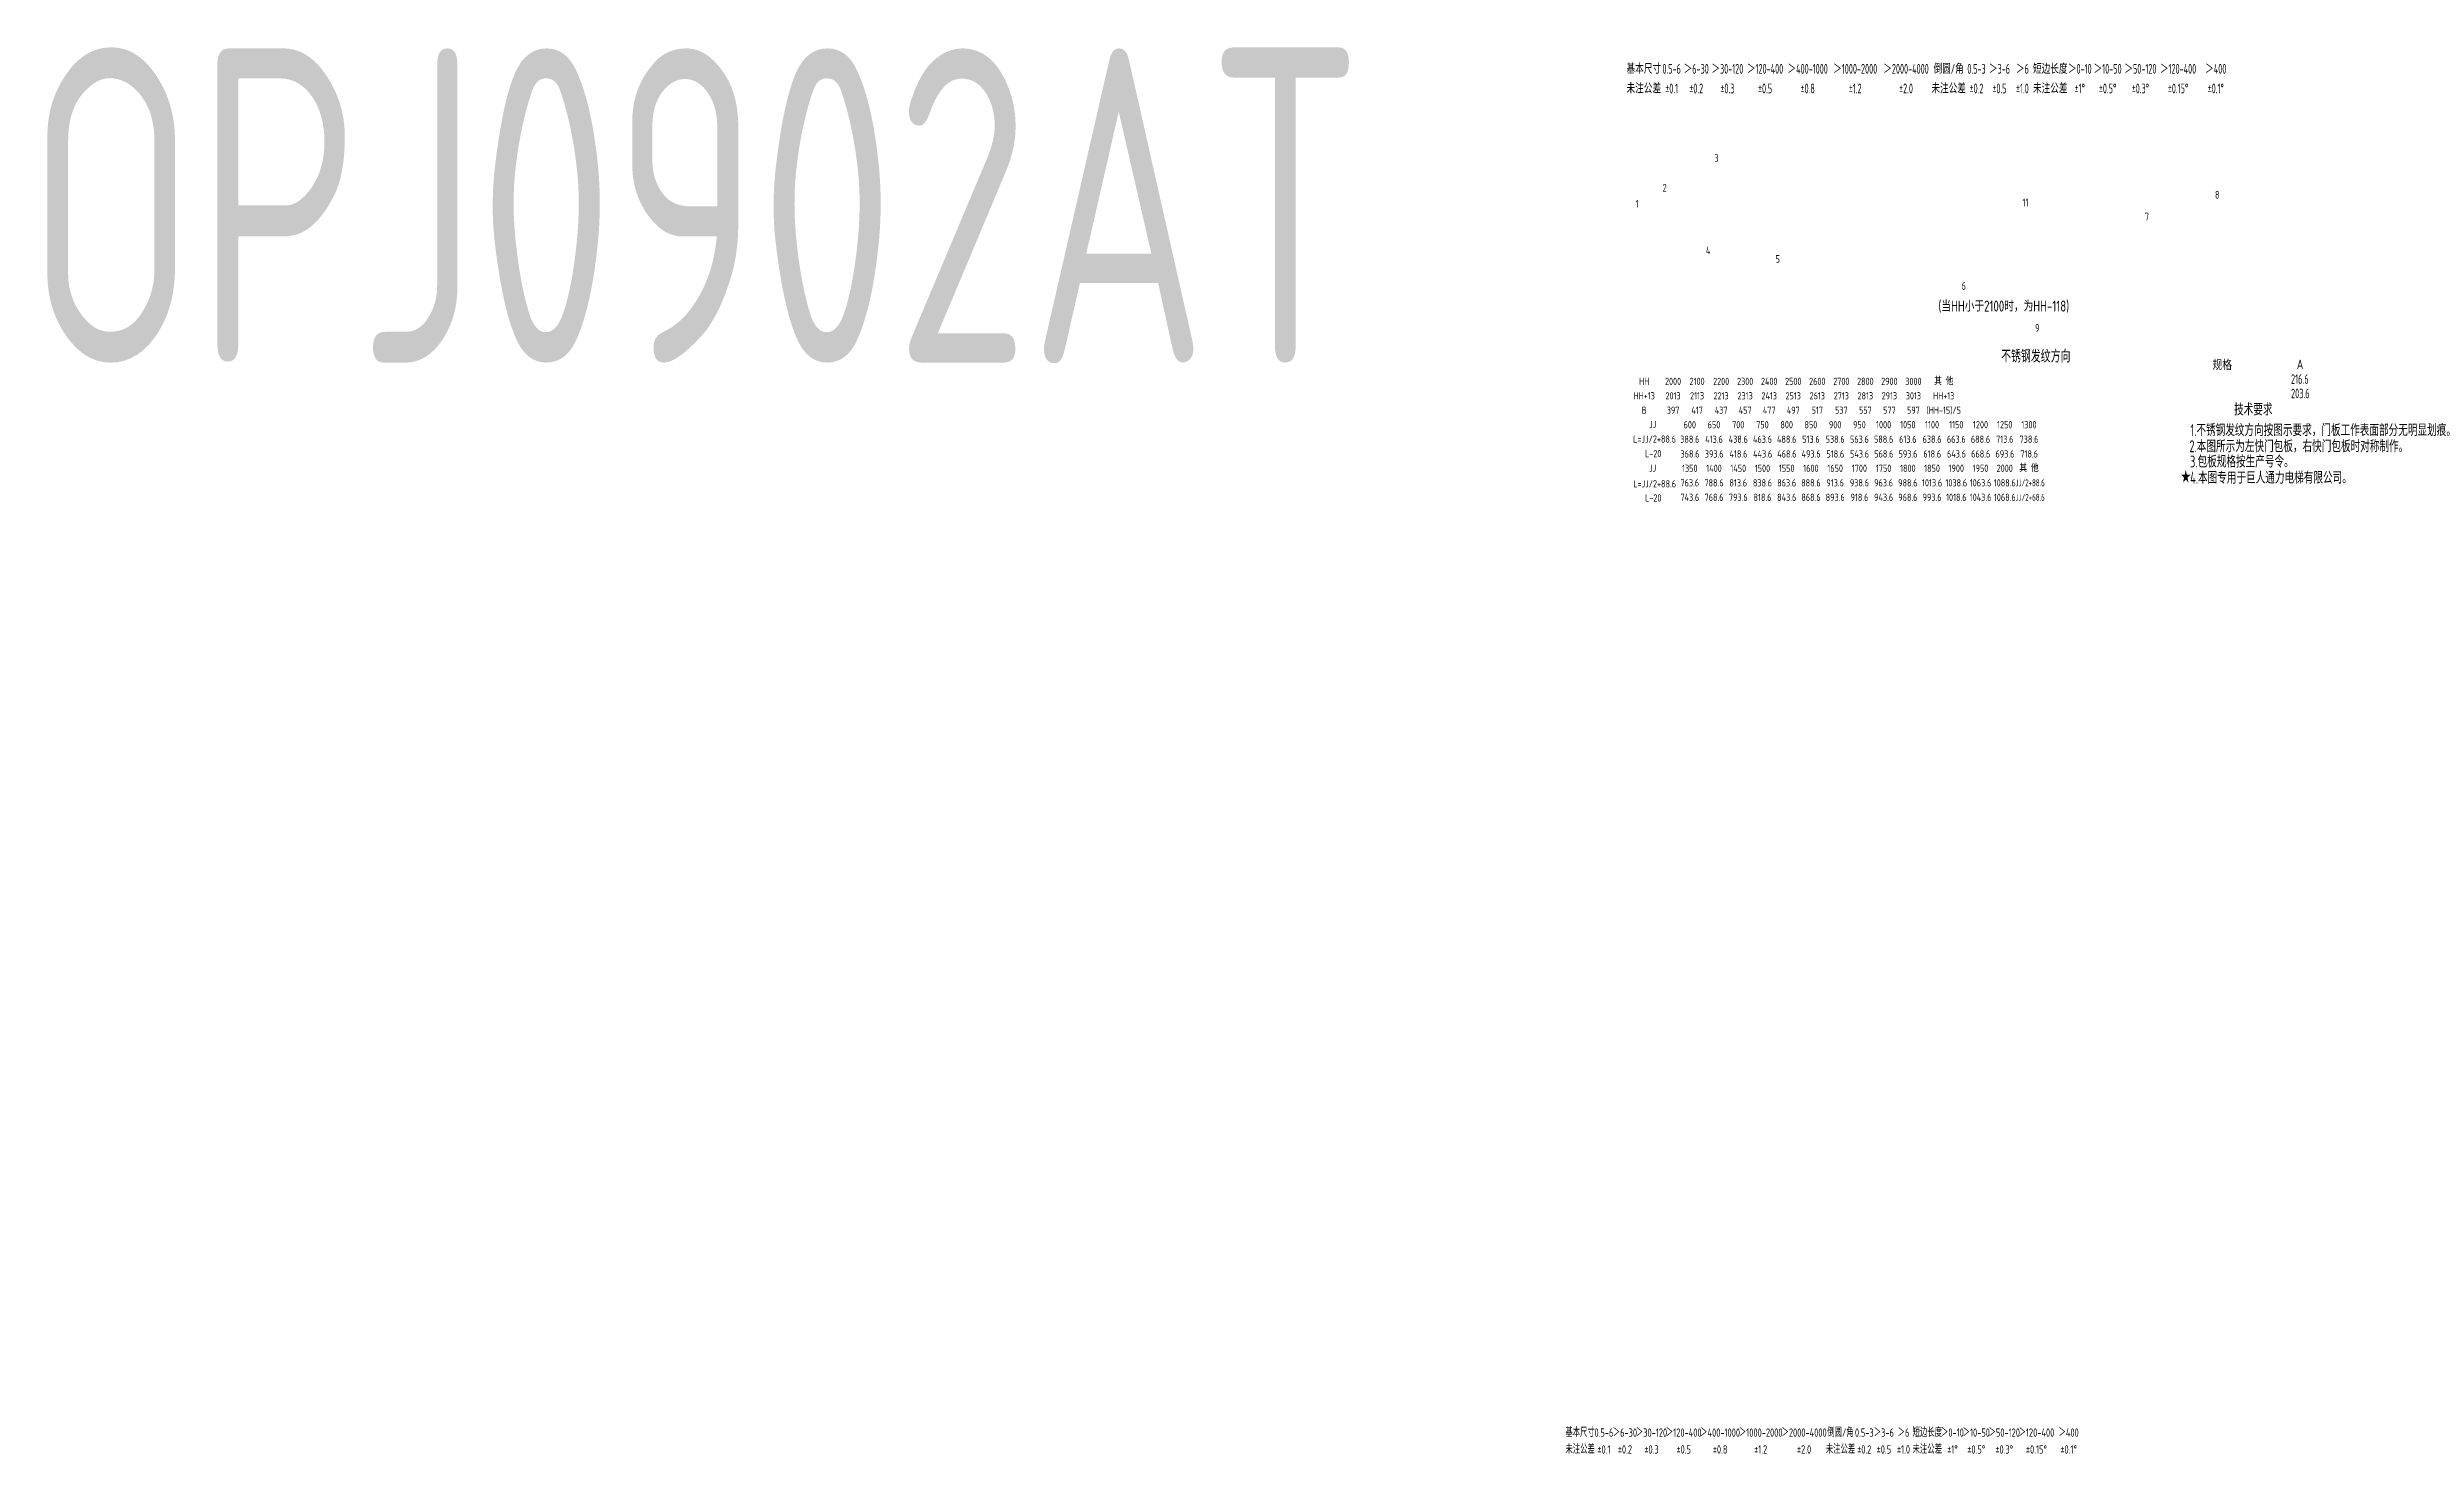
# Model space of a CAD drawing. Header units: inches. Extents: x 14216 to 120088, y -28810 to 23559.
# Drawn here: x 104774 to 112314, y 9939 to 14415 of the extents above; entities that cross this region are included whole.
import ezdxf
from ezdxf.enums import TextEntityAlignment as Align

# ---------------------------------------------------------------- set-up
doc = ezdxf.new("R2010")
doc.units = ezdxf.units.IN
doc.header["$LTSCALE"] = 0.3
doc.header["$MEASUREMENT"] = 0
doc.layers.add('2', color=2, linetype='Continuous')
doc.layers.add('2细实线', color=2, linetype='Continuous')
doc.styles.add('HZ', font='isocp2.shx', dxfattribs={"width": 0.7, "bigfont": 'hztxt.shx'})

msp = doc.modelspace()

# ---------------------------------------------------------------- texts
at = {"layer": '2', "color": 4, "style": 'HZ', "width": 0.7}
for s, p in [('3', (110079.3, 14049.7)), ('2', (109914.6, 13955.4)), ('8', (111672.6, 13933.3)), ('1', (109828.8, 13904.4)), ('11', (111060.2, 13908.5)), ('7', (111449.6, 13863.8)), ('4', (110052.4, 13756.2)), ('5', (110274.1, 13728.5)), ('6', (110866.2, 13643)), ('9', (111100, 13509.4))]:
    msp.add_text(s, height=25, dxfattribs=at).set_placement(p)
at = {"layer": '2', "color": 6, "style": 'HZ', "width": 0.8}
msp.add_text('(当HH小于2100时，为HH-118)', height=35, dxfattribs=at).set_placement((111000.4, 13591.4), align=Align.MIDDLE_CENTER)
at = {"layer": '2', "color": 6, "style": 'HZ'}
for s, height, width, p in [('不锈钢发纹方向', 40, 0.75, (110992, 13411.8)), ('技术要求', 38, 0.7, (111733.4, 13243.3)), ('1.不锈钢发纹方向按图示要求，门板工作表面部分无明显划痕。', 38, 0.7, (111594.5, 13177.6)), ('2.本图所示为左快门包板，右快门包板时对称制作。', 38, 0.7, (111591.3, 13126.3)), ('3.包板规格按生产号令。', 38, 0.7, (111593.2, 13077.5)), ('4.本图专用于巨人通力电梯有限公司。', 38, 0.7, (111593.6, 13026.1))]:
    msp.add_text(s, height=height, dxfattribs=dict(at, width=width)).set_placement(p)
at = {"layer": '2', "style": 'HZ'}
for s, height, width, p in [('规格', 30.44, 0.85, (111664.6, 13388)), ('A', 30.4, 0.85, (111932.9, 13390.7)), ('★', 38, 0.8, (111564.4, 13028.7))]:
    msp.add_text(s, height=height, dxfattribs=dict(at, width=width)).set_placement(p)
at = {"layer": '2', "color": 6, "insert": (106833.6, 13910.6), "char_height": 1000, "attachment_point": 5, "style": 'HZ'}
msp.add_mtext('\\A1;OPJ0902AT', dxfattribs=at)
at = {"layer": '2', "char_height": 30.44, "attachment_point": 1, "style": 'HZ'}
for s, insert in [('216.6', (111914.6, 13374.2)), ('203.6', (111914.6, 13328.5))]:
    msp.add_mtext(s, dxfattribs=dict(at, insert=insert))
at = {"layer": '2细实线', "linetype": 'ByBlock', "style": 'HZ', "width": 0.65}
for s, height, p in [('基本尺寸', 31.3, (109854.6, 14346.6)), ('0.5-6', 31.3, (109943.3, 14346.6)), ('＞6-30', 31.3, (110021.5, 14346.6)), ('＞30-120', 31.3, (110120.6, 14346.6)), ('＞120-400', 31.3, (110240.6, 14346.6)), ('＞400-1000', 31.3, (110376.2, 14346.6)), ('＞1000-2000', 31.3, (110527.5, 14346.6)), ('＞2000-4000', 31.3, (110689.2, 14346.6)), ('倒圆/角', 31.3, (110824.9, 14346.6)), ('0.5-3', 31.3, (110913.5, 14346.6)), ('＞3-6', 31.3, (110986.6, 14346.6)), ('＞6', 31.3, (111059.6, 14346.6)), ('短边长度', 31.3, (111148.3, 14346.6)), ('＞0-10', 31.3, (111242.2, 14346.6)), ('＞10-50', 31.3, (111330.8, 14346.6)), ('＞50-120', 31.3, (111435.2, 14346.6)), ('＞120-400', 31.3, (111555.1, 14346.6)), ('＞400', 31.3, (111675.1, 14346.6)), ('未注公差', 31.3, (109854.6, 14284.1)), ('%%p0.1', 31.3, (109943.3, 14284.1)), ('%%p0.2', 31.3, (110021.5, 14284.1)), ('%%p0.3', 31.3, (110120.6, 14284.1)), ('%%p0.5', 31.3, (110240.6, 14284.1)), ('%%p0.8', 31.3, (110376.2, 14284.1)), ('%%p1.2', 31.3, (110527.5, 14284.1)), ('%%p2.0', 31.3, (110689.2, 14284.1)), ('未注公差', 31.3, (110824.9, 14284.1)), ('%%p0.2', 31.3, (110913.5, 14284.1)), ('%%p0.5', 31.3, (110986.6, 14284.1)), ('%%p1.0', 31.3, (111059.6, 14284.1)), ('未注公差', 31.3, (111148.3, 14284.1)), ('%%p1%%d', 31.3, (111242.2, 14284.1)), ('%%p0.5%%d', 31.3, (111330.8, 14284.1)), ('%%p0.3%%d', 31.3, (111435.2, 14284.1)), ('%%p0.15%%d', 31.3, (111555.1, 14284.1)), ('%%p0.1%%d', 31.3, (111675.1, 14284.1)), ('未注公差', 26.73, (109652, 9952.1)), ('基本尺寸', 26.73, (109652, 10005.6)), ('0.5-6', 26.73, (109727.7, 10005.6)), ('%%p0.1', 26.73, (109727.7, 9952.1)), ('＞6-30', 26.73, (109794.5, 10005.6)), ('%%p0.2', 26.73, (109794.5, 9952.1)), ('＞30-120', 26.73, (109879.2, 10005.6)), ('%%p0.3', 26.73, (109879.2, 9952.1)), ('＞120-400', 26.73, (109981.7, 10005.6)), ('%%p0.5', 26.73, (109981.7, 9952.1)), ('＞400-1000', 26.73, (110097.5, 10005.6)), ('%%p0.8', 26.73, (110097.5, 9952.1)), ('＞1000-2000', 26.73, (110226.7, 10005.6)), ('%%p1.2', 26.73, (110226.7, 9952.1)), ('＞2000-4000', 26.73, (110364.8, 10005.6)), ('%%p2.0', 26.73, (110364.8, 9952.1)), ('未注公差', 26.73, (110480.6, 9952.1)), ('倒圆/角', 26.73, (110480.6, 10005.6)), ('0.5-3', 26.73, (110556.4, 10005.6)), ('%%p0.2', 26.73, (110556.4, 9952.1)), ('＞3-6', 26.73, (110618.7, 10005.6)), ('%%p0.5', 26.73, (110618.7, 9952.1)), ('%%p1.0', 26.73, (110681.1, 9952.1)), ('＞6', 26.73, (110681.1, 10005.6)), ('短边长度', 26.73, (110756.8, 10005.6)), ('未注公差', 26.73, (110756.8, 9952.1)), ('＞0-10', 26.73, (110837, 10005.6)), ('%%p1%%d', 26.73, (110837, 9952.1)), ('＞10-50', 26.73, (110912.8, 10005.6)), ('%%p0.5%%d', 26.73, (110912.8, 9952.1)), ('＞50-120', 26.73, (111001.9, 10005.6)), ('%%p0.3%%d', 26.73, (111001.9, 9952.1)), ('＞120-400', 26.73, (111104.3, 10005.6)), ('%%p0.15%%d', 26.73, (111104.3, 9952.1)), ('＞400', 26.73, (111206.8, 10005.6)), ('%%p0.1%%d', 26.73, (111206.8, 9952.1))]:
    msp.add_text(s, height=height, dxfattribs=at).set_placement(p, align=Align.MIDDLE_CENTER)
at = {"layer": '2细实线', "style": 'HZ'}
for s, height, width, p in [('HH', 22.95, 0.8, (109856, 13351.8)), ('2000', 22.95, 0.8, (109947.8, 13351.8)), ('2100', 22.95, 0.8, (110024.3, 13351.8)), ('2200', 22.95, 0.8, (110100.8, 13351.8)), ('2300', 22.95, 0.8, (110177.3, 13351.8)), ('2400', 22.95, 0.8, (110253.8, 13351.8)), ('2500', 22.95, 0.8, (110330.3, 13351.8)), ('2600', 22.95, 0.8, (110406.8, 13351.8)), ('2700', 22.95, 0.8, (110483.3, 13351.8)), ('2800', 22.95, 0.8, (110559.8, 13351.8)), ('2900', 22.95, 0.8, (110636.3, 13351.8)), ('3000', 22.95, 0.8, (110712.8, 13351.8)), ('其 他', 22.95, 0.8, (110809.3, 13351.8)), ('HH+13', 22.95, 0.8, (109856, 13305.9)), ('2013', 22.95, 0.8, (109947.8, 13305.9)), ('2113', 22.95, 0.8, (110024.3, 13305.9)), ('2213', 22.95, 0.8, (110100.8, 13305.9)), ('2313', 22.95, 0.8, (110177.3, 13305.9)), ('2413', 22.95, 0.8, (110253.8, 13305.9)), ('2513', 22.95, 0.8, (110330.3, 13305.9)), ('2613', 22.95, 0.8, (110406.8, 13305.9)), ('2713', 22.95, 0.8, (110483.3, 13305.9)), ('2813', 22.95, 0.8, (110559.8, 13305.9)), ('2913', 22.95, 0.8, (110636.3, 13305.9)), ('3013', 22.95, 0.8, (110712.8, 13305.9)), ('(HH-15)/5', 22.95, 0.8, (110809.3, 13260)), ('HH+13', 22.95, 0.8, (110809.3, 13305.9)), ('B', 22.9, 0.8, (109856, 13260)), ('JJ', 23.13, 0.8, (109882.6, 13214.4)), ('397', 22.95, 0.8, (109947.8, 13260)), ('600', 23.13, 0.8, (110001, 13213.9)), ('417', 22.95, 0.8, (110024.3, 13260)), ('650', 23.13, 0.8, (110078.1, 13213.9)), ('437', 22.95, 0.8, (110100.8, 13260)), ('700', 23.13, 0.8, (110155.2, 13213.9)), ('457', 22.95, 0.8, (110177.3, 13260)), ('750', 23.13, 0.8, (110232.3, 13213.9)), ('477', 22.95, 0.8, (110253.8, 13260)), ('800', 23.13, 0.8, (110309.4, 13213.9)), ('497', 22.95, 0.8, (110330.3, 13260)), ('850', 23.13, 0.8, (110386.5, 13213.9)), ('517', 22.95, 0.8, (110406.8, 13260)), ('900', 23.13, 0.8, (110463.7, 13213.9)), ('537', 22.95, 0.8, (110483.3, 13260)), ('950', 23.13, 0.8, (110540.8, 13213.9)), ('557', 22.95, 0.8, (110559.8, 13260)), ('1000', 23.13, 0.8, (110617.9, 13213.9)), ('577', 22.95, 0.8, (110636.3, 13260)), ('1050', 23.13, 0.8, (110695, 13213.9)), ('597', 22.95, 0.8, (110712.8, 13260)), ('1100', 23.13, 0.8, (110772.1, 13213.9)), ('1150', 23.13, 0.8, (110849.2, 13213.9)), ('1200', 23.13, 0.8, (110926.3, 13213.9)), ('1250', 23.13, 0.8, (111003.4, 13213.9)), ('1300', 23.13, 0.8, (111080.5, 13213.9)), ('L=JJ/2+88.6', 23.134, 0.8, (109888.8, 13168.1)), ('L-20', 23.13, 0.8, (109884.6, 13121.9)), ('388.6', 23.13, 0.8, (110001, 13167.6)), ('368.6', 23.13, 0.8, (110001.6, 13120.8)), ('393.6', 23.13, 0.8, (110078.7, 13120.8)), ('413.6', 23.13, 0.8, (110078.1, 13167.6)), ('438.6', 23.13, 0.8, (110155.2, 13167.6)), ('418.6', 23.13, 0.8, (110155.8, 13120.8)), ('463.6', 23.13, 0.8, (110232.3, 13167.6)), ('443.6', 23.13, 0.8, (110232.9, 13120.8)), ('488.6', 23.13, 0.8, (110309.4, 13167.6)), ('468.6', 23.13, 0.8, (110310, 13120.8)), ('493.6', 23.13, 0.8, (110387.1, 13120.8)), ('513.6', 23.13, 0.8, (110386.5, 13167.6)), ('538.6', 23.13, 0.8, (110463.7, 13167.6)), ('518.6', 23.13, 0.8, (110464.2, 13120.8)), ('563.6', 23.13, 0.8, (110540.8, 13167.6)), ('543.6', 23.13, 0.8, (110541.3, 13120.8)), ('588.6', 23.13, 0.8, (110617.9, 13167.6)), ('568.6', 23.13, 0.8, (110618.5, 13120.8)), ('593.6', 23.13, 0.8, (110695.6, 13120.8)), ('613.6', 23.13, 0.8, (110695, 13167.6)), ('638.6', 23.13, 0.8, (110772.1, 13167.6)), ('618.6', 23.13, 0.8, (110772.7, 13120.8)), ('663.6', 23.13, 0.8, (110849.2, 13167.6)), ('643.6', 23.13, 0.8, (110849.8, 13120.8)), ('688.6', 23.13, 0.8, (110926.3, 13167.6)), ('668.6', 23.13, 0.8, (110926.9, 13120.8)), ('693.6', 23.13, 0.8, (111004, 13120.8)), ('713.6', 23.13, 0.8, (111003.4, 13167.6)), ('738.6', 23.13, 0.8, (111080.5, 13167.6)), ('718.6', 23.13, 0.8, (111081.1, 13120.8)), ('JJ', 23.13, 0.8, (109882.6, 13075.6)), ('1350', 23.13, 0.8, (110001, 13075.1)), ('1400', 23.13, 0.8, (110078.1, 13075.1)), ('1450', 23.13, 0.8, (110155.2, 13075.1)), ('1500', 23.13, 0.8, (110232.3, 13075.1)), ('1550', 23.13, 0.8, (110309.4, 13075.1)), ('1600', 23.13, 0.8, (110386.5, 13075.1)), ('1650', 23.13, 0.8, (110463.7, 13075.1)), ('1700', 23.13, 0.8, (110540.8, 13075.1)), ('1750', 23.13, 0.8, (110617.9, 13075.1)), ('1800', 23.13, 0.8, (110695, 13075.1)), ('1850', 23.13, 0.8, (110772.1, 13075.1)), ('1900', 23.13, 0.8, (110849.2, 13075.1)), ('1950', 23.13, 0.8, (110926.3, 13075.1)), ('2000', 23.13, 0.8, (111003.4, 13075.1)), ('其 他', 23.13, 0.8, (111080.5, 13075.1)), ('L=JJ/2+88.6', 23.134, 0.8, (109889.2, 13025.6)), ('L-20', 23.13, 0.8, (109884.8, 12980.8)), ('743.6', 23.13, 0.8, (110001.1, 12982.7)), ('763.6', 23.13, 0.8, (110001, 13028.8)), ('788.6', 23.13, 0.8, (110078.1, 13028.8)), ('768.6', 23.13, 0.8, (110078.2, 12982.7)), ('793.6', 23.13, 0.8, (110155.3, 12982.7)), ('813.6', 23.13, 0.8, (110155.2, 13028.8)), ('838.6', 23.13, 0.8, (110232.3, 13028.8)), ('818.6', 23.13, 0.8, (110232.4, 12982.7)), ('843.6', 23.13, 0.8, (110309.5, 12982.7)), ('863.6', 23.13, 0.8, (110309.4, 13028.8)), ('888.6', 23.13, 0.8, (110386.5, 13028.8)), ('868.6', 23.13, 0.8, (110386.7, 12982.7)), ('893.6', 23.13, 0.8, (110463.8, 12982.7)), ('913.6', 23.13, 0.8, (110463.7, 13028.8)), ('938.6', 23.13, 0.8, (110540.8, 13028.8)), ('918.6', 23.13, 0.8, (110540.9, 12982.7)), ('943.6', 23.13, 0.8, (110618, 12982.7)), ('963.6', 23.13, 0.8, (110617.9, 13028.8)), ('988.6', 23.13, 0.8, (110695, 13028.8)), ('968.6', 23.13, 0.8, (110695.1, 12982.7)), ('1013.6', 23.13, 0.8, (110772.1, 13028.8)), ('993.6', 23.13, 0.8, (110772.2, 12982.7)), ('1038.6', 23.13, 0.8, (110849.2, 13028.8)), ('1018.6', 23.13, 0.8, (110849.3, 12982.7)), ('1043.6', 23.13, 0.8, (110926.4, 12982.7)), ('1063.6', 23.13, 0.8, (110926.3, 13028.8)), ('1088.6', 23.13, 0.8, (111003.4, 13028.8)), ('1068.6', 23.13, 0.8, (111003.6, 12982.7)), ('JJ/2+88.6', 22.18, 0.65, (111084.2, 13028.8)), ('JJ/2+68.6', 22.18, 0.65, (111084.3, 12982.7))]:
    msp.add_text(s, height=height, dxfattribs=dict(at, width=width)).set_placement(p, align=Align.MIDDLE_CENTER)

doc.saveas('drawing.dxf')
